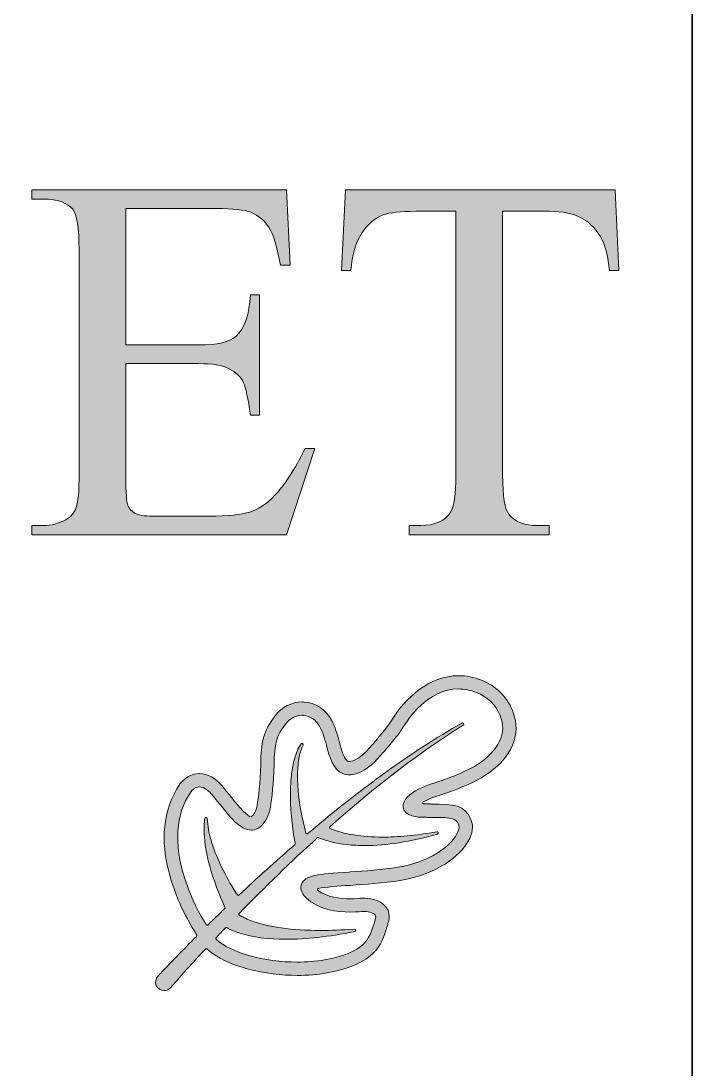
# Model space of a CAD drawing. Extents: x 64 to 886, y -1050 to 298.
# Drawn here: x 696.6 to 886.3, y -718.1 to -421.9 of the extents above; entities that cross this region are included whole.
import ezdxf

# ---------------------------------------------------------------- set-up
doc = ezdxf.new("R2010")
doc.units = 0
doc.header["$MEASUREMENT"] = 0
doc.layers.add('Layer 1', color=7, linetype='Continuous', lineweight=0)

# ---------------------------------------------------------------- blocks, each defined once
blk = doc.blocks.new('Block_4')
at = {"layer": 'Layer 1', "true_color": 0x000000, "transparency": 33554687}
h = blk.add_hatch(color=18, dxfattribs=at)
h.dxf.hatch_style = 2
edge = h.paths.add_edge_path()
edge.add_spline(control_points=[(726.23, -474.9), (726.23, -474.9), (726.23, -513.48), (726.23, -513.48), (726.23, -513.48), (746.76, -513.48), (746.76, -513.48), (752.09, -513.48), (755.65, -512.64), (757.44, -510.96), (759.83, -508.76), (761.16, -504.87), (761.44, -499.3), (761.44, -499.3), (763.99, -499.3), (763.99, -499.3), (763.99, -499.3), (763.99, -533.28), (763.99, -533.28), (763.99, -533.28), (761.44, -533.28), (761.44, -533.28), (760.8, -528.53), (760.15, -525.48), (759.51, -524.14), (758.68, -522.46), (757.33, -521.14), (755.44, -520.18), (753.56, -519.22), (750.67, -518.74), (746.76, -518.74), (746.76, -518.74), (726.23, -518.74), (726.23, -518.74), (726.23, -518.74), (726.23, -550.91), (726.23, -550.91), (726.23, -555.23), (726.41, -557.86), (726.78, -558.79), (727.15, -559.73), (727.79, -560.47), (728.71, -561.02), (729.63, -561.57), (731.37, -561.85), (733.95, -561.85), (733.95, -561.85), (749.79, -561.85), (749.79, -561.85), (755.08, -561.85), (758.91, -561.47), (761.3, -560.7), (763.69, -559.93), (765.99, -558.42), (768.19, -556.16), (771.04, -553.19), (773.96, -548.7), (776.94, -542.71), (776.94, -542.71), (779.7, -542.71), (779.7, -542.71), (779.7, -542.71), (771.64, -567.18), (771.64, -567.18), (771.64, -567.18), (699.63, -567.18), (699.63, -567.18), (699.63, -567.18), (699.63, -564.51), (699.63, -564.51), (699.63, -564.51), (702.94, -564.51), (702.94, -564.51), (705.15, -564.51), (707.24, -563.96), (709.21, -562.86), (710.68, -562.09), (711.68, -560.94), (712.21, -559.4), (712.74, -557.87), (713, -554.72), (713, -549.97), (713, -549.97), (713, -486.57), (713, -486.57), (713, -480.38), (712.4, -476.56), (711.21, -475.12), (709.56, -473.2), (706.8, -472.24), (702.94, -472.24), (702.94, -472.24), (699.63, -472.24), (699.63, -472.24), (699.63, -472.24), (699.63, -469.58), (699.63, -469.58), (699.63, -469.58), (771.64, -469.58), (771.64, -469.58), (771.64, -469.58), (772.67, -490.96), (772.67, -490.96), (772.67, -490.96), (769.98, -490.96), (769.98, -490.96), (769.02, -485.82), (767.95, -482.29), (766.78, -480.38), (765.61, -478.46), (763.87, -476.99), (761.58, -475.98), (759.74, -475.27), (756.5, -474.9), (751.86, -474.9), (751.86, -474.9), (726.23, -474.9), (726.23, -474.9)], knot_values=[0, 0, 0, 0, 1, 1, 1, 2, 2, 2, 3, 3, 3, 4, 4, 4, 5, 5, 5, 6, 6, 6, 7, 7, 7, 8, 8, 8, 9, 9, 9, 10, 10, 10, 11, 11, 11, 12, 12, 12, 13, 13, 13, 14, 14, 14, 15, 15, 15, 16, 16, 16, 17, 17, 17, 18, 18, 18, 19, 19, 19, 20, 20, 20, 21, 21, 21, 22, 22, 22, 23, 23, 23, 24, 24, 24, 25, 25, 25, 26, 26, 26, 27, 27, 27, 28, 28, 28, 29, 29, 29, 30, 30, 30, 31, 31, 31, 32, 32, 32, 33, 33, 33, 34, 34, 34, 35, 35, 35, 36, 36, 36, 37, 37, 37, 38, 38, 38, 39, 39, 39, 39], degree=3, periodic=0)
h = blk.add_hatch(color=18, dxfattribs=at)
h.dxf.hatch_style = 2
edge = h.paths.add_edge_path()
edge.add_spline(control_points=[(864.59, -469.58), (864.59, -469.58), (865.62, -492.47), (865.62, -492.47), (865.62, -492.47), (863, -492.47), (863, -492.47), (862.5, -488.44), (861.81, -485.56), (860.93, -483.83), (859.51, -481.05), (857.62, -479), (855.25, -477.68), (852.88, -476.36), (849.77, -475.7), (845.91, -475.7), (845.91, -475.7), (832.75, -475.7), (832.75, -475.7), (832.75, -475.7), (832.75, -550.26), (832.75, -550.26), (832.75, -556.26), (833.37, -560), (834.61, -561.49), (836.36, -563.51), (839.05, -564.51), (842.68, -564.51), (842.68, -564.51), (845.91, -564.51), (845.91, -564.51), (845.91, -564.51), (845.91, -567.18), (845.91, -567.18), (845.91, -567.18), (806.29, -567.18), (806.29, -567.18), (806.29, -567.18), (806.29, -564.51), (806.29, -564.51), (806.29, -564.51), (809.6, -564.51), (809.6, -564.51), (813.55, -564.51), (816.35, -563.27), (818.01, -560.77), (819.02, -559.24), (819.52, -555.73), (819.52, -550.26), (819.52, -550.26), (819.52, -475.7), (819.52, -475.7), (819.52, -475.7), (808.29, -475.7), (808.29, -475.7), (803.93, -475.7), (800.83, -476.03), (798.99, -476.7), (796.6, -477.62), (794.56, -479.37), (792.86, -481.96), (791.16, -484.55), (790.15, -488.05), (789.83, -492.47), (789.83, -492.47), (787.21, -492.47), (787.21, -492.47), (787.21, -492.47), (788.31, -469.58), (788.31, -469.58), (788.31, -469.58), (864.59, -469.58), (864.59, -469.58)], knot_values=[0, 0, 0, 0, 1, 1, 1, 2, 2, 2, 3, 3, 3, 4, 4, 4, 5, 5, 5, 6, 6, 6, 7, 7, 7, 8, 8, 8, 9, 9, 9, 10, 10, 10, 11, 11, 11, 12, 12, 12, 13, 13, 13, 14, 14, 14, 15, 15, 15, 16, 16, 16, 17, 17, 17, 18, 18, 18, 19, 19, 19, 20, 20, 20, 21, 21, 21, 22, 22, 22, 23, 23, 23, 24, 24, 24, 24], degree=3, periodic=0)
at = {"layer": 'Layer 1'}
for points, knots in [([(726.23, -474.9), (726.23, -474.9), (726.23, -513.48), (726.23, -513.48), (726.23, -513.48), (746.76, -513.48), (746.76, -513.48), (752.09, -513.48), (755.65, -512.64), (757.44, -510.96), (759.83, -508.76), (761.16, -504.87), (761.44, -499.3), (761.44, -499.3), (763.99, -499.3), (763.99, -499.3), (763.99, -499.3), (763.99, -533.28), (763.99, -533.28), (763.99, -533.28), (761.44, -533.28), (761.44, -533.28), (760.8, -528.53), (760.15, -525.48), (759.51, -524.14), (758.68, -522.46), (757.33, -521.14), (755.44, -520.18), (753.56, -519.22), (750.67, -518.74), (746.76, -518.74), (746.76, -518.74), (726.23, -518.74), (726.23, -518.74), (726.23, -518.74), (726.23, -550.91), (726.23, -550.91), (726.23, -555.23), (726.41, -557.86), (726.78, -558.79), (727.15, -559.73), (727.79, -560.47), (728.71, -561.02), (729.63, -561.57), (731.37, -561.85), (733.95, -561.85), (733.95, -561.85), (749.79, -561.85), (749.79, -561.85), (755.08, -561.85), (758.91, -561.47), (761.3, -560.7), (763.69, -559.93), (765.99, -558.42), (768.19, -556.16), (771.04, -553.19), (773.96, -548.7), (776.94, -542.71), (776.94, -542.71), (779.7, -542.71), (779.7, -542.71), (779.7, -542.71), (771.64, -567.18), (771.64, -567.18), (771.64, -567.18), (699.63, -567.18), (699.63, -567.18), (699.63, -567.18), (699.63, -564.51), (699.63, -564.51), (699.63, -564.51), (702.94, -564.51), (702.94, -564.51), (705.15, -564.51), (707.24, -563.96), (709.21, -562.86), (710.68, -562.09), (711.68, -560.94), (712.21, -559.4), (712.74, -557.87), (713, -554.72), (713, -549.97), (713, -549.97), (713, -486.57), (713, -486.57), (713, -480.38), (712.4, -476.56), (711.21, -475.12), (709.56, -473.2), (706.8, -472.24), (702.94, -472.24), (702.94, -472.24), (699.63, -472.24), (699.63, -472.24), (699.63, -472.24), (699.63, -469.58), (699.63, -469.58), (699.63, -469.58), (771.64, -469.58), (771.64, -469.58), (771.64, -469.58), (772.67, -490.96), (772.67, -490.96), (772.67, -490.96), (769.98, -490.96), (769.98, -490.96), (769.02, -485.82), (767.95, -482.29), (766.78, -480.38), (765.61, -478.46), (763.87, -476.99), (761.58, -475.98), (759.74, -475.27), (756.5, -474.9), (751.86, -474.9), (751.86, -474.9), (726.23, -474.9), (726.23, -474.9)], [0, 0, 0, 0, 1, 1, 1, 2, 2, 2, 3, 3, 3, 4, 4, 4, 5, 5, 5, 6, 6, 6, 7, 7, 7, 8, 8, 8, 9, 9, 9, 10, 10, 10, 11, 11, 11, 12, 12, 12, 13, 13, 13, 14, 14, 14, 15, 15, 15, 16, 16, 16, 17, 17, 17, 18, 18, 18, 19, 19, 19, 20, 20, 20, 21, 21, 21, 22, 22, 22, 23, 23, 23, 24, 24, 24, 25, 25, 25, 26, 26, 26, 27, 27, 27, 28, 28, 28, 29, 29, 29, 30, 30, 30, 31, 31, 31, 32, 32, 32, 33, 33, 33, 34, 34, 34, 35, 35, 35, 36, 36, 36, 37, 37, 37, 38, 38, 38, 39, 39, 39, 39]), ([(864.59, -469.58), (864.59, -469.58), (865.62, -492.47), (865.62, -492.47), (865.62, -492.47), (863, -492.47), (863, -492.47), (862.5, -488.44), (861.81, -485.56), (860.93, -483.83), (859.51, -481.05), (857.62, -479), (855.25, -477.68), (852.88, -476.36), (849.77, -475.7), (845.91, -475.7), (845.91, -475.7), (832.75, -475.7), (832.75, -475.7), (832.75, -475.7), (832.75, -550.26), (832.75, -550.26), (832.75, -556.26), (833.37, -560), (834.61, -561.49), (836.36, -563.51), (839.05, -564.51), (842.68, -564.51), (842.68, -564.51), (845.91, -564.51), (845.91, -564.51), (845.91, -564.51), (845.91, -567.18), (845.91, -567.18), (845.91, -567.18), (806.29, -567.18), (806.29, -567.18), (806.29, -567.18), (806.29, -564.51), (806.29, -564.51), (806.29, -564.51), (809.6, -564.51), (809.6, -564.51), (813.55, -564.51), (816.35, -563.27), (818.01, -560.77), (819.02, -559.24), (819.52, -555.73), (819.52, -550.26), (819.52, -550.26), (819.52, -475.7), (819.52, -475.7), (819.52, -475.7), (808.29, -475.7), (808.29, -475.7), (803.93, -475.7), (800.83, -476.03), (798.99, -476.7), (796.6, -477.62), (794.56, -479.37), (792.86, -481.96), (791.16, -484.55), (790.15, -488.05), (789.83, -492.47), (789.83, -492.47), (787.21, -492.47), (787.21, -492.47), (787.21, -492.47), (788.31, -469.58), (788.31, -469.58), (788.31, -469.58), (864.59, -469.58), (864.59, -469.58)], [0, 0, 0, 0, 1, 1, 1, 2, 2, 2, 3, 3, 3, 4, 4, 4, 5, 5, 5, 6, 6, 6, 7, 7, 7, 8, 8, 8, 9, 9, 9, 10, 10, 10, 11, 11, 11, 12, 12, 12, 13, 13, 13, 14, 14, 14, 15, 15, 15, 16, 16, 16, 17, 17, 17, 18, 18, 18, 19, 19, 19, 20, 20, 20, 21, 21, 21, 22, 22, 22, 23, 23, 23, 24, 24, 24, 24])]:
    blk.add_open_spline(points, degree=3, knots=knots, dxfattribs=at)
blk = doc.blocks.new('Block_0')
at = {"layer": 'Layer 1', "true_color": 0x000000, "transparency": 33554687}
h = blk.add_hatch(color=18, dxfattribs=at)
h.dxf.hatch_style = 2
edge = h.paths.add_edge_path()
edge.add_spline(control_points=[(754.58, -678.12), (754.5, -678.12), (754.42, -678.16), (754.36, -678.22), (753.48, -679.15), (752.6, -680.08), (751.72, -681.02), (751.66, -681.08), (751.63, -681.16), (751.63, -681.24), (751.64, -681.32), (751.67, -681.4), (751.73, -681.46), (755.92, -685.26), (765.35, -687.92), (774.68, -687.92), (777.38, -687.92), (779.96, -687.71), (782.36, -687.27), (793.9, -685.19), (795.06, -681.38), (796.4, -676.97), (796.4, -676.97), (796.43, -676.87), (796.43, -676.87), (796.54, -676.53), (796.64, -676.19), (796.75, -675.84), (796.93, -675.28), (796.93, -674.87), (796.75, -674.63), (796.23, -673.92), (794.38, -673.59), (793.23, -673.58), (793.13, -673.59), (791.79, -673.78), (789.76, -673.78), (785.9, -673.78), (780.59, -673.08), (777.16, -669.73), (775.54, -668.14), (775.57, -666.79), (775.88, -665.94), (776.83, -663.38), (780.47, -663.04), (789.33, -662.46), (789.33, -662.46), (789.64, -662.44), (789.64, -662.44), (793.85, -662.16), (798.62, -661.84), (803.12, -661.09), (812.4, -659.55), (817.87, -655.16), (819.75, -651.87), (820.35, -650.8), (820.59, -649.79), (820.37, -649.24), (819.58, -647.22), (818.99, -647.05), (812.59, -647.01), (812.59, -647.01), (811.86, -647), (811.86, -647), (811.36, -647), (810.84, -646.99), (810.29, -646.98), (808.98, -646.96), (805.02, -646.91), (804.66, -644.1), (804.1, -639.89), (813.65, -637.2), (813.75, -637.17), (818.9, -635.73), (824.32, -632.84), (825.35, -632.28), (831.86, -627.97), (834.09, -623.23), (832.02, -618.17), (830.82, -615.24), (828.39, -612.89), (825.35, -611.72), (823.65, -611.05), (821.93, -610.71), (820.24, -610.71), (811.58, -610.71), (805.82, -619.54), (804.75, -621.31), (802.93, -624.29), (799.18, -628.52), (797.1, -630.77), (796.07, -631.89), (794.91, -632.84), (793.66, -633.59), (792.08, -634.53), (790.7, -634.99), (789.43, -634.99), (788.8, -634.99), (788.19, -634.88), (787.61, -634.65), (784.78, -633.5), (783.83, -629.97), (782.91, -626.56), (782.4, -624.68), (781.88, -622.75), (781.11, -621.42), (779.97, -619.45), (778.3, -618.29), (776.4, -618.17), (776.29, -618.16), (776.19, -618.16), (776.08, -618.16), (774.34, -618.16), (772.62, -619.05), (771.48, -620.54), (768.72, -624.19), (768.22, -625.94), (768.14, -632.24), (768.08, -637.06), (767.45, -641.76), (767.09, -644.14), (766.89, -645.39), (766.49, -646.57), (765.87, -647.67), (764.84, -649.48), (763.53, -650.46), (761.98, -650.58), (761.87, -650.59), (761.76, -650.59), (761.66, -650.59), (758.6, -650.59), (755.94, -647.25), (752.85, -643.39), (752.15, -642.5), (751.44, -641.61), (750.71, -640.74), (749.8, -639.67), (748.42, -638.38), (747.05, -638.38), (745.72, -638.42), (744.8, -639.53), (744.69, -639.65), (735.04, -653.5), (746.49, -673.44), (748.89, -677.3), (748.94, -677.38), (749.04, -677.47), (749.14, -677.48), (749.17, -677.49), (749.21, -677.49), (749.24, -677.49), (749.31, -677.49), (749.37, -677.48), (749.41, -677.44), (751, -675.88), (752.59, -674.33), (754.19, -672.79), (754.28, -672.7), (754.31, -672.56), (754.25, -672.44), (752.51, -668.7), (751.06, -664.79), (749.96, -660.83), (749.04, -657.48), (748.52, -654.43), (748.36, -651.53), (748.3, -649.92), (748.35, -648.51), (748.52, -647.25), (748.54, -647.07), (748.7, -646.93), (748.89, -646.93), (749.1, -646.94), (749.25, -647.09), (749.25, -647.28), (749.29, -648.28), (749.4, -649.31), (749.61, -650.55), (749.84, -651.78), (750.19, -653.15), (750.62, -654.51), (752.04, -658.89), (754.27, -663.44), (757.44, -668.43), (757.44, -668.43), (757.75, -668.91), (757.75, -668.91), (757.8, -668.98), (757.88, -669.03), (757.97, -669.04), (757.98, -669.05), (757.99, -669.05), (758, -669.05), (758.08, -669.05), (758.16, -669.02), (758.21, -668.96), (763.25, -664.22), (768.56, -659.44), (773.98, -654.74), (774.06, -654.67), (774.1, -654.56), (774.08, -654.45), (773.02, -648.45), (771.04, -633.7), (775.68, -626.28), (775.75, -626.17), (775.87, -626.11), (776, -626.11), (776.06, -626.11), (776.12, -626.12), (776.18, -626.15), (776.35, -626.25), (776.41, -626.46), (776.33, -626.64), (775.87, -627.58), (775.51, -628.65), (775.23, -629.93), (774.16, -635.26), (774.81, -642.5), (777.15, -651.45), (777.17, -651.55), (777.25, -651.63), (777.35, -651.66), (777.38, -651.67), (777.41, -651.68), (777.44, -651.68), (777.51, -651.68), (777.58, -651.65), (777.64, -651.61), (778.52, -650.86), (779.4, -650.11), (780.29, -649.37), (786.95, -643.85), (793.38, -638.84), (799.38, -634.5), (806.68, -629.21), (814.03, -624.44), (821.23, -620.34), (821.28, -620.3), (821.35, -620.29), (821.41, -620.29), (821.54, -620.29), (821.66, -620.35), (821.73, -620.47), (821.83, -620.64), (821.78, -620.86), (821.61, -620.97), (809.56, -628.44), (797.57, -637.54), (783.88, -649.64), (783.8, -649.71), (783.76, -649.81), (783.78, -649.92), (783.8, -650.02), (783.87, -650.11), (783.97, -650.15), (787.94, -651.77), (792.91, -652.58), (798.73, -652.58), (800.92, -652.58), (803.22, -652.47), (805.75, -652.25), (808.43, -651.99), (811.17, -651.6), (814.14, -651.05), (814.15, -651.05), (814.15, -651.05), (814.16, -651.05), (814.39, -651.05), (814.53, -651.16), (814.57, -651.32), (814.61, -651.52), (814.5, -651.71), (814.31, -651.76), (806.6, -653.92), (799.9, -654.97), (793.84, -654.97), (792.07, -654.97), (790.33, -654.88), (788.64, -654.7), (785.4, -654.32), (782.87, -653.7), (780.67, -652.75), (780.63, -652.73), (780.59, -652.72), (780.55, -652.72), (780.47, -652.72), (780.4, -652.75), (780.34, -652.8), (772.95, -659.52), (765.52, -666.71), (758.25, -674.17), (758.19, -674.24), (758.16, -674.33), (758.17, -674.42), (758.18, -674.52), (758.24, -674.6), (758.32, -674.65), (758.74, -674.9), (759.17, -675.12), (759.56, -675.31), (760.16, -675.61), (760.88, -675.91), (761.51, -676.15), (764, -677.09), (766.82, -677.77), (770.15, -678.25), (773.6, -678.74), (777.22, -678.97), (781.24, -678.97), (784.17, -678.97), (787.31, -678.85), (790.86, -678.58), (790.86, -678.58), (790.86, -678.58), (790.86, -678.58), (791.07, -678.58), (791.22, -678.72), (791.25, -678.9), (791.27, -679.1), (791.15, -679.28), (790.95, -679.31), (783.46, -680.76), (777.1, -681.47), (771.49, -681.47), (766.49, -681.47), (762.09, -680.88), (758.41, -679.74), (756.93, -679.25), (755.75, -678.74), (754.73, -678.16), (754.68, -678.14), (754.63, -678.12), (754.58, -678.12)], knot_values=[0, 0, 0, 0, 1, 1, 1, 2, 2, 2, 3, 3, 3, 4, 4, 4, 5, 5, 5, 6, 6, 6, 7, 7, 7, 8, 8, 8, 9, 9, 9, 10, 10, 10, 11, 11, 11, 12, 12, 12, 13, 13, 13, 14, 14, 14, 15, 15, 15, 16, 16, 16, 17, 17, 17, 18, 18, 18, 19, 19, 19, 20, 20, 20, 21, 21, 21, 22, 22, 22, 23, 23, 23, 24, 24, 24, 25, 25, 25, 26, 26, 26, 27, 27, 27, 28, 28, 28, 29, 29, 29, 30, 30, 30, 31, 31, 31, 32, 32, 32, 33, 33, 33, 34, 34, 34, 35, 35, 35, 36, 36, 36, 37, 37, 37, 38, 38, 38, 39, 39, 39, 40, 40, 40, 41, 41, 41, 42, 42, 42, 43, 43, 43, 44, 44, 44, 45, 45, 45, 46, 46, 46, 47, 47, 47, 48, 48, 48, 49, 49, 49, 50, 50, 50, 51, 51, 51, 52, 52, 52, 53, 53, 53, 54, 54, 54, 55, 55, 55, 56, 56, 56, 57, 57, 57, 58, 58, 58, 59, 59, 59, 60, 60, 60, 61, 61, 61, 62, 62, 62, 63, 63, 63, 64, 64, 64, 65, 65, 65, 66, 66, 66, 67, 67, 67, 68, 68, 68, 69, 69, 69, 70, 70, 70, 71, 71, 71, 72, 72, 72, 73, 73, 73, 74, 74, 74, 75, 75, 75, 76, 76, 76, 77, 77, 77, 78, 78, 78, 79, 79, 79, 80, 80, 80, 81, 81, 81, 82, 82, 82, 83, 83, 83, 84, 84, 84, 85, 85, 85, 86, 86, 86, 87, 87, 87, 88, 88, 88, 89, 89, 89, 90, 90, 90, 91, 91, 91, 92, 92, 92, 93, 93, 93, 94, 94, 94, 95, 95, 95, 96, 96, 96, 97, 97, 97, 98, 98, 98, 99, 99, 99, 100, 100, 100, 101, 101, 101, 102, 102, 102, 103, 103, 103, 104, 104, 104, 105, 105, 105, 106, 106, 106, 107, 107, 107, 108, 108, 108, 109, 109, 109, 110, 110, 110, 111, 111, 111, 111], degree=3, periodic=0)
edge = h.paths.add_edge_path()
edge.add_spline(control_points=[(737.06, -695.98), (736.08, -695.98), (735.23, -695.42), (734.84, -694.52), (734.45, -693.62), (734.62, -692.62), (735.3, -691.9), (738.78, -688.19), (742.35, -684.51), (746.21, -680.64), (746.3, -680.54), (746.32, -680.39), (746.26, -680.27), (746.06, -679.92), (745.88, -679.6), (745.69, -679.3), (742.01, -673.39), (730.86, -652.9), (741.62, -637.47), (741.64, -637.44), (743.57, -634.73), (746.83, -634.62), (746.91, -634.61), (746.99, -634.61), (747.07, -634.61), (749.33, -634.61), (751.53, -635.86), (753.6, -638.31), (754.34, -639.2), (755.08, -640.12), (755.8, -641.02), (758.66, -644.6), (760.63, -646.82), (761.63, -646.82), (761.95, -646.73), (762.28, -646.35), (762.58, -645.81), (762.96, -645.14), (763.22, -644.39), (763.36, -643.56), (763.64, -641.75), (764.31, -637.03), (764.37, -632.2), (764.44, -625.6), (765.02, -622.82), (768.48, -618.26), (770.34, -615.8), (773.11, -614.39), (776.07, -614.39), (776.25, -614.39), (776.45, -614.39), (776.63, -614.41), (779.83, -614.6), (782.58, -616.42), (784.38, -619.53), (785.4, -621.3), (785.99, -623.47), (786.55, -625.58), (787.31, -628.39), (788.02, -630.74), (789.03, -631.15), (789.14, -631.19), (789.27, -631.22), (789.42, -631.22), (789.98, -631.22), (790.75, -630.93), (791.72, -630.36), (792.69, -629.77), (793.56, -629.05), (794.32, -628.21), (795.92, -626.48), (799.83, -622.13), (801.51, -619.35), (805.15, -613.36), (812.01, -606.96), (820.35, -606.96), (822.48, -606.96), (824.62, -607.37), (826.73, -608.19), (830.73, -609.75), (833.93, -612.87), (835.51, -616.73), (837.47, -621.54), (837.65, -628.69), (827.36, -635.48), (827.36, -635.48), (827.25, -635.54), (827.25, -635.54), (826.61, -635.9), (820.68, -639.14), (814.77, -640.81), (813.2, -641.25), (811.61, -641.9), (810.3, -642.64), (810.18, -642.7), (810.12, -642.84), (810.15, -642.98), (810.19, -643.11), (810.31, -643.21), (810.45, -643.21), (810.94, -643.22), (812.63, -643.23), (812.63, -643.23), (818.93, -643.28), (822.09, -643.3), (823.89, -647.86), (824.54, -649.53), (824.23, -651.61), (823.02, -653.73), (820.64, -657.93), (814.33, -663.06), (803.74, -664.82), (798.96, -665.61), (793.99, -665.93), (789.61, -666.22), (789.61, -666.22), (789.43, -666.23), (789.43, -666.23), (786.41, -666.43), (782.69, -666.68), (780.63, -667.09), (780.52, -667.11), (780.42, -667.21), (780.4, -667.32), (780.37, -667.44), (780.41, -667.56), (780.51, -667.64), (783.09, -669.6), (786.94, -670.01), (789.72, -670.01), (791.26, -670.01), (792.42, -669.88), (792.84, -669.83), (792.84, -669.83), (793.07, -669.81), (793.07, -669.81), (793.07, -669.81), (793.16, -669.81), (793.16, -669.81), (794.59, -669.82), (798.1, -670.11), (799.79, -672.38), (800.44, -673.26), (801.06, -674.78), (800.34, -677.01), (800.23, -677.35), (800.12, -677.72), (800.02, -678.07), (798.53, -682.96), (796.84, -688.5), (783.03, -690.98), (780.47, -691.45), (777.67, -691.68), (774.7, -691.68), (766.03, -691.68), (754.77, -689.37), (749.15, -684.2), (749.1, -684.15), (749.02, -684.12), (748.95, -684.12), (748.87, -684.12), (748.78, -684.16), (748.72, -684.22), (747.17, -685.9), (745.63, -687.58), (744.09, -689.27), (742.28, -691.29), (740.54, -693.25), (738.88, -695.15), (738.42, -695.68), (737.76, -695.98), (737.06, -695.98)], knot_values=[0, 0, 0, 0, 1, 1, 1, 2, 2, 2, 3, 3, 3, 4, 4, 4, 5, 5, 5, 6, 6, 6, 7, 7, 7, 8, 8, 8, 9, 9, 9, 10, 10, 10, 11, 11, 11, 12, 12, 12, 13, 13, 13, 14, 14, 14, 15, 15, 15, 16, 16, 16, 17, 17, 17, 18, 18, 18, 19, 19, 19, 20, 20, 20, 21, 21, 21, 22, 22, 22, 23, 23, 23, 24, 24, 24, 25, 25, 25, 26, 26, 26, 27, 27, 27, 28, 28, 28, 29, 29, 29, 30, 30, 30, 31, 31, 31, 32, 32, 32, 33, 33, 33, 34, 34, 34, 35, 35, 35, 36, 36, 36, 37, 37, 37, 38, 38, 38, 39, 39, 39, 40, 40, 40, 41, 41, 41, 42, 42, 42, 43, 43, 43, 44, 44, 44, 45, 45, 45, 46, 46, 46, 47, 47, 47, 48, 48, 48, 49, 49, 49, 50, 50, 50, 51, 51, 51, 52, 52, 52, 53, 53, 53, 54, 54, 54, 55, 55, 55, 56, 56, 56, 57, 57, 57, 57], degree=3, periodic=0)
at = {"layer": 'Layer 1', "color": 1, "lineweight": 35, "true_color": 0xff0000}
blk.add_open_spline([(833.19, -1050.48), (862.52, -1050.48), (886.3, -1026.7), (886.3, -997.37), (886.3, -997.37), (886.3, 5.53), (886.3, 5.53), (886.3, 41.65), (867.36, 75.15), (836.38, 93.75), (836.38, 93.75), (528.03, 278.87), (528.03, 278.87), (495.44, 298.44), (454.71, 298.44), (422.11, 278.87), (422.11, 278.87), (113.76, 93.75), (113.76, 93.75), (82.8, 75.15), (63.85, 41.65), (63.85, 5.53), (63.85, 5.53), (63.85, -997.37), (63.85, -997.37), (63.85, -1026.7), (87.63, -1050.48), (116.96, -1050.48), (116.96, -1050.48), (833.19, -1050.48), (833.19, -1050.48)], degree=3, knots=[0, 0, 0, 0, 1, 1, 1, 2, 2, 2, 3, 3, 3, 4, 4, 4, 5, 5, 5, 6, 6, 6, 7, 7, 7, 8, 8, 8, 9, 9, 9, 10, 10, 10, 10], dxfattribs=at)
at = {"layer": 'Layer 1'}
for points, knots in [([(737.06, -695.98), (736.08, -695.98), (735.23, -695.42), (734.84, -694.52), (734.45, -693.62), (734.62, -692.62), (735.3, -691.9), (738.78, -688.19), (742.35, -684.51), (746.21, -680.64), (746.3, -680.54), (746.32, -680.39), (746.26, -680.27), (746.06, -679.92), (745.88, -679.6), (745.69, -679.3), (742.01, -673.39), (730.86, -652.9), (741.62, -637.47), (741.64, -637.44), (743.57, -634.73), (746.83, -634.62), (746.91, -634.61), (746.99, -634.61), (747.07, -634.61), (749.33, -634.61), (751.53, -635.86), (753.6, -638.31), (754.34, -639.2), (755.08, -640.12), (755.8, -641.02), (758.66, -644.6), (760.63, -646.82), (761.63, -646.82), (761.95, -646.73), (762.28, -646.35), (762.58, -645.81), (762.96, -645.14), (763.22, -644.39), (763.36, -643.56), (763.64, -641.75), (764.31, -637.03), (764.37, -632.2), (764.44, -625.6), (765.02, -622.82), (768.48, -618.26), (770.34, -615.8), (773.11, -614.39), (776.07, -614.39), (776.25, -614.39), (776.45, -614.39), (776.63, -614.41), (779.83, -614.6), (782.58, -616.42), (784.38, -619.53), (785.4, -621.3), (785.99, -623.47), (786.55, -625.58), (787.31, -628.39), (788.02, -630.74), (789.03, -631.15), (789.14, -631.19), (789.27, -631.22), (789.42, -631.22), (789.98, -631.22), (790.75, -630.93), (791.72, -630.36), (792.69, -629.77), (793.56, -629.05), (794.32, -628.21), (795.92, -626.48), (799.83, -622.13), (801.51, -619.35), (805.15, -613.36), (812.01, -606.96), (820.35, -606.96), (822.48, -606.96), (824.62, -607.37), (826.73, -608.19), (830.73, -609.75), (833.93, -612.87), (835.51, -616.73), (837.47, -621.54), (837.65, -628.69), (827.36, -635.48), (827.36, -635.48), (827.25, -635.54), (827.25, -635.54), (826.61, -635.9), (820.68, -639.14), (814.77, -640.81), (813.2, -641.25), (811.61, -641.9), (810.3, -642.64), (810.18, -642.7), (810.12, -642.84), (810.15, -642.98), (810.19, -643.11), (810.31, -643.21), (810.45, -643.21), (810.94, -643.22), (812.63, -643.23), (812.63, -643.23), (818.93, -643.28), (822.09, -643.3), (823.89, -647.86), (824.54, -649.53), (824.23, -651.61), (823.02, -653.73), (820.64, -657.93), (814.33, -663.06), (803.74, -664.82), (798.96, -665.61), (793.99, -665.93), (789.61, -666.22), (789.61, -666.22), (789.43, -666.23), (789.43, -666.23), (786.41, -666.43), (782.69, -666.68), (780.63, -667.09), (780.52, -667.11), (780.42, -667.21), (780.4, -667.32), (780.37, -667.44), (780.41, -667.56), (780.51, -667.64), (783.09, -669.6), (786.94, -670.01), (789.72, -670.01), (791.26, -670.01), (792.42, -669.88), (792.84, -669.83), (792.84, -669.83), (793.07, -669.81), (793.07, -669.81), (793.07, -669.81), (793.16, -669.81), (793.16, -669.81), (794.59, -669.82), (798.1, -670.11), (799.79, -672.38), (800.44, -673.26), (801.06, -674.78), (800.34, -677.01), (800.23, -677.35), (800.12, -677.72), (800.02, -678.07), (798.53, -682.96), (796.84, -688.5), (783.03, -690.98), (780.47, -691.45), (777.67, -691.68), (774.7, -691.68), (766.03, -691.68), (754.77, -689.37), (749.15, -684.2), (749.1, -684.15), (749.02, -684.12), (748.95, -684.12), (748.87, -684.12), (748.78, -684.16), (748.72, -684.22), (747.17, -685.9), (745.63, -687.58), (744.09, -689.27), (742.28, -691.29), (740.54, -693.25), (738.88, -695.15), (738.42, -695.68), (737.76, -695.98), (737.06, -695.98)], [0, 0, 0, 0, 1, 1, 1, 2, 2, 2, 3, 3, 3, 4, 4, 4, 5, 5, 5, 6, 6, 6, 7, 7, 7, 8, 8, 8, 9, 9, 9, 10, 10, 10, 11, 11, 11, 12, 12, 12, 13, 13, 13, 14, 14, 14, 15, 15, 15, 16, 16, 16, 17, 17, 17, 18, 18, 18, 19, 19, 19, 20, 20, 20, 21, 21, 21, 22, 22, 22, 23, 23, 23, 24, 24, 24, 25, 25, 25, 26, 26, 26, 27, 27, 27, 28, 28, 28, 29, 29, 29, 30, 30, 30, 31, 31, 31, 32, 32, 32, 33, 33, 33, 34, 34, 34, 35, 35, 35, 36, 36, 36, 37, 37, 37, 38, 38, 38, 39, 39, 39, 40, 40, 40, 41, 41, 41, 42, 42, 42, 43, 43, 43, 44, 44, 44, 45, 45, 45, 46, 46, 46, 47, 47, 47, 48, 48, 48, 49, 49, 49, 50, 50, 50, 51, 51, 51, 52, 52, 52, 53, 53, 53, 54, 54, 54, 55, 55, 55, 56, 56, 56, 57, 57, 57, 57]), ([(754.58, -678.12), (754.5, -678.12), (754.42, -678.16), (754.36, -678.22), (753.48, -679.15), (752.6, -680.08), (751.72, -681.02), (751.66, -681.08), (751.63, -681.16), (751.63, -681.24), (751.64, -681.32), (751.67, -681.4), (751.73, -681.46), (755.92, -685.26), (765.35, -687.92), (774.68, -687.92), (777.38, -687.92), (779.96, -687.71), (782.36, -687.27), (793.9, -685.19), (795.06, -681.38), (796.4, -676.97), (796.4, -676.97), (796.43, -676.87), (796.43, -676.87), (796.54, -676.53), (796.64, -676.19), (796.75, -675.84), (796.93, -675.28), (796.93, -674.87), (796.75, -674.63), (796.23, -673.92), (794.38, -673.59), (793.23, -673.58), (793.13, -673.59), (791.79, -673.78), (789.76, -673.78), (785.9, -673.78), (780.59, -673.08), (777.16, -669.73), (775.54, -668.14), (775.57, -666.79), (775.88, -665.94), (776.83, -663.38), (780.47, -663.04), (789.33, -662.46), (789.33, -662.46), (789.64, -662.44), (789.64, -662.44), (793.85, -662.16), (798.62, -661.84), (803.12, -661.09), (812.4, -659.55), (817.87, -655.16), (819.75, -651.87), (820.35, -650.8), (820.59, -649.79), (820.37, -649.24), (819.58, -647.22), (818.99, -647.05), (812.59, -647.01), (812.59, -647.01), (811.86, -647), (811.86, -647), (811.36, -647), (810.84, -646.99), (810.29, -646.98), (808.98, -646.96), (805.02, -646.91), (804.66, -644.1), (804.1, -639.89), (813.65, -637.2), (813.75, -637.17), (818.9, -635.73), (824.32, -632.84), (825.35, -632.28), (831.86, -627.97), (834.09, -623.23), (832.02, -618.17), (830.82, -615.24), (828.39, -612.89), (825.35, -611.72), (823.65, -611.05), (821.93, -610.71), (820.24, -610.71), (811.58, -610.71), (805.82, -619.54), (804.75, -621.31), (802.93, -624.29), (799.18, -628.52), (797.1, -630.77), (796.07, -631.89), (794.91, -632.84), (793.66, -633.59), (792.08, -634.53), (790.7, -634.99), (789.43, -634.99), (788.8, -634.99), (788.19, -634.88), (787.61, -634.65), (784.78, -633.5), (783.83, -629.97), (782.91, -626.56), (782.4, -624.68), (781.88, -622.75), (781.11, -621.42), (779.97, -619.45), (778.3, -618.29), (776.4, -618.17), (776.29, -618.16), (776.19, -618.16), (776.08, -618.16), (774.34, -618.16), (772.62, -619.05), (771.48, -620.54), (768.72, -624.19), (768.22, -625.94), (768.14, -632.24), (768.08, -637.06), (767.45, -641.76), (767.09, -644.14), (766.89, -645.39), (766.49, -646.57), (765.87, -647.67), (764.84, -649.48), (763.53, -650.46), (761.98, -650.58), (761.87, -650.59), (761.76, -650.59), (761.66, -650.59), (758.6, -650.59), (755.94, -647.25), (752.85, -643.39), (752.15, -642.5), (751.44, -641.61), (750.71, -640.74), (749.8, -639.67), (748.42, -638.38), (747.05, -638.38), (745.72, -638.42), (744.8, -639.53), (744.69, -639.65), (735.04, -653.5), (746.49, -673.44), (748.89, -677.3), (748.94, -677.38), (749.04, -677.47), (749.14, -677.48), (749.17, -677.49), (749.21, -677.49), (749.24, -677.49), (749.31, -677.49), (749.37, -677.48), (749.41, -677.44), (751, -675.88), (752.59, -674.33), (754.19, -672.79), (754.28, -672.7), (754.31, -672.56), (754.25, -672.44), (752.51, -668.7), (751.06, -664.79), (749.96, -660.83), (749.04, -657.48), (748.52, -654.43), (748.36, -651.53), (748.3, -649.92), (748.35, -648.51), (748.52, -647.25), (748.54, -647.07), (748.7, -646.93), (748.89, -646.93), (749.1, -646.94), (749.25, -647.09), (749.25, -647.28), (749.29, -648.28), (749.4, -649.31), (749.61, -650.55), (749.84, -651.78), (750.19, -653.15), (750.62, -654.51), (752.04, -658.89), (754.27, -663.44), (757.44, -668.43), (757.44, -668.43), (757.75, -668.91), (757.75, -668.91), (757.8, -668.98), (757.88, -669.03), (757.97, -669.04), (757.98, -669.05), (757.99, -669.05), (758, -669.05), (758.08, -669.05), (758.16, -669.02), (758.21, -668.96), (763.25, -664.22), (768.56, -659.44), (773.98, -654.74), (774.06, -654.67), (774.1, -654.56), (774.08, -654.45), (773.02, -648.45), (771.04, -633.7), (775.68, -626.28), (775.75, -626.17), (775.87, -626.11), (776, -626.11), (776.06, -626.11), (776.12, -626.12), (776.18, -626.15), (776.35, -626.25), (776.41, -626.46), (776.33, -626.64), (775.87, -627.58), (775.51, -628.65), (775.23, -629.93), (774.16, -635.26), (774.81, -642.5), (777.15, -651.45), (777.17, -651.55), (777.25, -651.63), (777.35, -651.66), (777.38, -651.67), (777.41, -651.68), (777.44, -651.68), (777.51, -651.68), (777.58, -651.65), (777.64, -651.61), (778.52, -650.86), (779.4, -650.11), (780.29, -649.37), (786.95, -643.85), (793.38, -638.84), (799.38, -634.5), (806.68, -629.21), (814.03, -624.44), (821.23, -620.34), (821.28, -620.3), (821.35, -620.29), (821.41, -620.29), (821.54, -620.29), (821.66, -620.35), (821.73, -620.47), (821.83, -620.64), (821.78, -620.86), (821.61, -620.97), (809.56, -628.44), (797.57, -637.54), (783.88, -649.64), (783.8, -649.71), (783.76, -649.81), (783.78, -649.92), (783.8, -650.02), (783.87, -650.11), (783.97, -650.15), (787.94, -651.77), (792.91, -652.58), (798.73, -652.58), (800.92, -652.58), (803.22, -652.47), (805.75, -652.25), (808.43, -651.99), (811.17, -651.6), (814.14, -651.05), (814.15, -651.05), (814.15, -651.05), (814.16, -651.05), (814.39, -651.05), (814.53, -651.16), (814.57, -651.32), (814.61, -651.52), (814.5, -651.71), (814.31, -651.76), (806.6, -653.92), (799.9, -654.97), (793.84, -654.97), (792.07, -654.97), (790.33, -654.88), (788.64, -654.7), (785.4, -654.32), (782.87, -653.7), (780.67, -652.75), (780.63, -652.73), (780.59, -652.72), (780.55, -652.72), (780.47, -652.72), (780.4, -652.75), (780.34, -652.8), (772.95, -659.52), (765.52, -666.71), (758.25, -674.17), (758.19, -674.24), (758.16, -674.33), (758.17, -674.42), (758.18, -674.52), (758.24, -674.6), (758.32, -674.65), (758.74, -674.9), (759.17, -675.12), (759.56, -675.31), (760.16, -675.61), (760.88, -675.91), (761.51, -676.15), (764, -677.09), (766.82, -677.77), (770.15, -678.25), (773.6, -678.74), (777.22, -678.97), (781.24, -678.97), (784.17, -678.97), (787.31, -678.85), (790.86, -678.58), (790.86, -678.58), (790.86, -678.58), (790.86, -678.58), (791.07, -678.58), (791.22, -678.72), (791.25, -678.9), (791.27, -679.1), (791.15, -679.28), (790.95, -679.31), (783.46, -680.76), (777.1, -681.47), (771.49, -681.47), (766.49, -681.47), (762.09, -680.88), (758.41, -679.74), (756.93, -679.25), (755.75, -678.74), (754.73, -678.16), (754.68, -678.14), (754.63, -678.12), (754.58, -678.12)], [0, 0, 0, 0, 1, 1, 1, 2, 2, 2, 3, 3, 3, 4, 4, 4, 5, 5, 5, 6, 6, 6, 7, 7, 7, 8, 8, 8, 9, 9, 9, 10, 10, 10, 11, 11, 11, 12, 12, 12, 13, 13, 13, 14, 14, 14, 15, 15, 15, 16, 16, 16, 17, 17, 17, 18, 18, 18, 19, 19, 19, 20, 20, 20, 21, 21, 21, 22, 22, 22, 23, 23, 23, 24, 24, 24, 25, 25, 25, 26, 26, 26, 27, 27, 27, 28, 28, 28, 29, 29, 29, 30, 30, 30, 31, 31, 31, 32, 32, 32, 33, 33, 33, 34, 34, 34, 35, 35, 35, 36, 36, 36, 37, 37, 37, 38, 38, 38, 39, 39, 39, 40, 40, 40, 41, 41, 41, 42, 42, 42, 43, 43, 43, 44, 44, 44, 45, 45, 45, 46, 46, 46, 47, 47, 47, 48, 48, 48, 49, 49, 49, 50, 50, 50, 51, 51, 51, 52, 52, 52, 53, 53, 53, 54, 54, 54, 55, 55, 55, 56, 56, 56, 57, 57, 57, 58, 58, 58, 59, 59, 59, 60, 60, 60, 61, 61, 61, 62, 62, 62, 63, 63, 63, 64, 64, 64, 65, 65, 65, 66, 66, 66, 67, 67, 67, 68, 68, 68, 69, 69, 69, 70, 70, 70, 71, 71, 71, 72, 72, 72, 73, 73, 73, 74, 74, 74, 75, 75, 75, 76, 76, 76, 77, 77, 77, 78, 78, 78, 79, 79, 79, 80, 80, 80, 81, 81, 81, 82, 82, 82, 83, 83, 83, 84, 84, 84, 85, 85, 85, 86, 86, 86, 87, 87, 87, 88, 88, 88, 89, 89, 89, 90, 90, 90, 91, 91, 91, 92, 92, 92, 93, 93, 93, 94, 94, 94, 95, 95, 95, 96, 96, 96, 97, 97, 97, 98, 98, 98, 99, 99, 99, 100, 100, 100, 101, 101, 101, 102, 102, 102, 103, 103, 103, 104, 104, 104, 105, 105, 105, 106, 106, 106, 107, 107, 107, 108, 108, 108, 109, 109, 109, 110, 110, 110, 111, 111, 111, 111])]:
    blk.add_open_spline(points, degree=3, knots=knots, dxfattribs=at)
blk.add_blockref('Block_4', (0, 0), dxfattribs=at)

msp = doc.modelspace()

# ---------------------------------------------------------------- block references
at = {"layer": 'Layer 1'}
msp.add_blockref('Block_0', (0, 0), dxfattribs=at)

doc.saveas('drawing.dxf')
